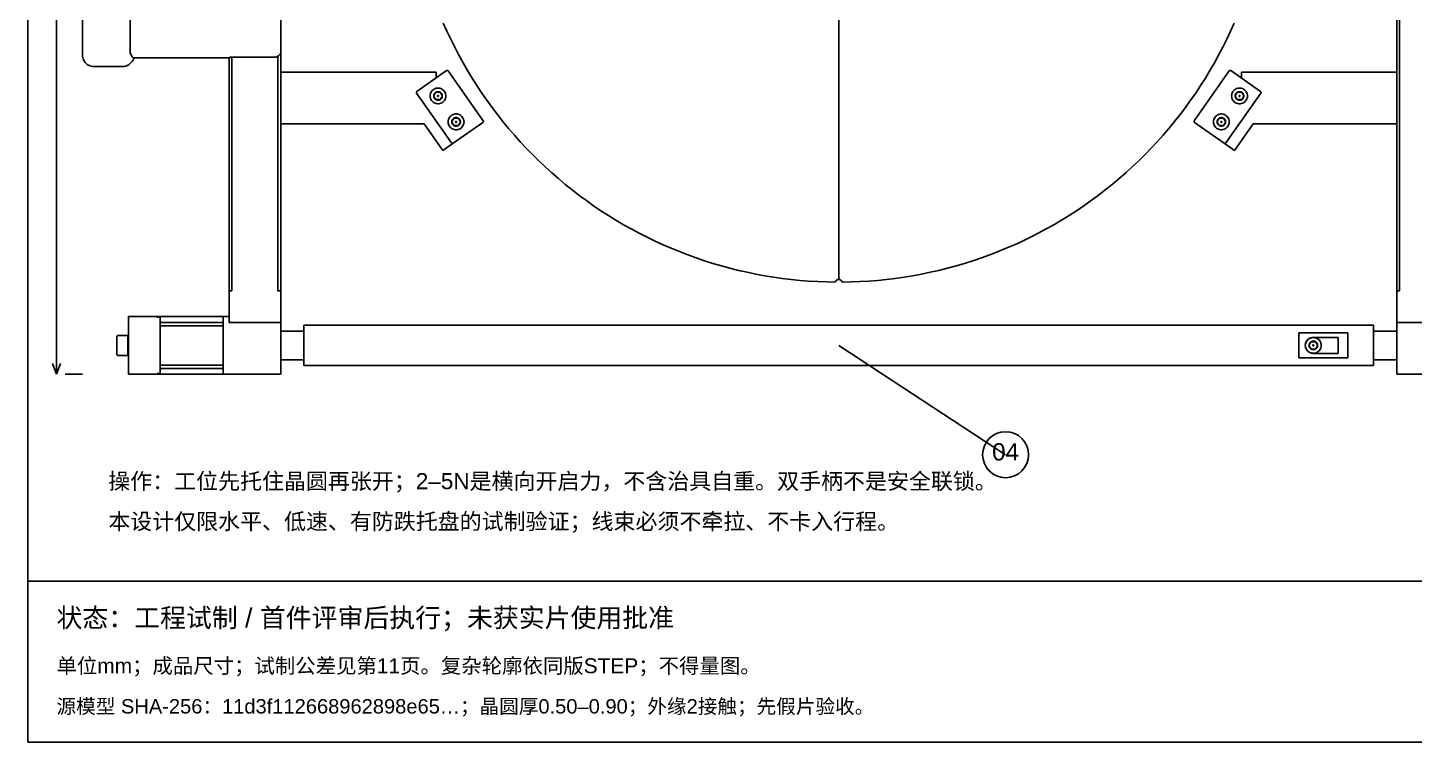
# Model space of a CAD drawing. Header units: millimetres. Extents: x 10 to 410, y 10 to 287.
# Drawn here: x 10 to 251.1, y 10 to 134.2 of the extents above; entities that cross this region are included whole.
import ezdxf
from ezdxf.enums import TextEntityAlignment as Align

# ---------------------------------------------------------------- set-up
doc = ezdxf.new("R2010")
doc.units = ezdxf.units.MM
for name, color, linetype in [('DIM', 7, 'Continuous'), ('HOLD', 1, 'Continuous'), ('OUTLINE', 7, 'Continuous'), ('TEXT', 7, 'Continuous')]:
    doc.layers.add(name, color=color, linetype=linetype)
doc.styles.add('CJK', font='Arial Unicode.ttf')

msp = doc.modelspace()

# ---------------------------------------------------------------- linework, layer by layer
at = {"layer": 'DIM'}
for p, q in [((15, 74), (15, 256)), ((15, 74), (14.31, 75.88)), ((15, 74), (15.69, 75.88)), ((19.5, 74), (16.5, 74))]:
    msp.add_line(p, q, dxfattribs=at)
at = {"layer": 'OUTLINE'}
for p, q in [((151, 79), (180, 60)), ((10, 38), (410, 38))]:
    msp.add_line(p, q, dxfattribs=at)
for points in [[(10, 10), (410, 10), (410, 287), (10, 287), (10, 10)], [(248, 88.5), (248, 241.5)], [(248.5, 88.5), (248.5, 241.5)], [(19.5, 129.5), (19.5, 200.5)], [(151, 165), (151, 90.47)], [(27.82, 130), (27.82, 137)], [(54, 130), (54, 137)], [(82.25, 135.02), (82.88, 133.61), (83.54, 132.22), (84.23, 130.84), (84.95, 129.47), (85.69, 128.12), (86.47, 126.79), (87.26, 125.47), (88.09, 124.17), (88.94, 122.88), (89.82, 121.61), (90.73, 120.37), (91.66, 119.14), (92.61, 117.93), (93.59, 116.73), (94.6, 115.56), (95.63, 114.42), (96.68, 113.29), (97.75, 112.18), (98.85, 111.1), (99.97, 110.04), (101.11, 109), (102.27, 107.99), (103.45, 107), (104.66, 106.03), (105.88, 105.09), (107.12, 104.18), (108.38, 103.29), (109.66, 102.42), (110.95, 101.59), (112.27, 100.78), (113.6, 99.99), (114.94, 99.24), (116.3, 98.51), (117.67, 97.81), (119.06, 97.14), (120.46, 96.5), (121.88, 95.88), (123.31, 95.3), (124.75, 94.75), (126.2, 94.22), (127.66, 93.73), (129.13, 93.26), (130.61, 92.83), (132.09, 92.42), (133.59, 92.05), (135.09, 91.71), (136.6, 91.39), (138.12, 91.11), (139.64, 90.86), (141.17, 90.65), (142.7, 90.46), (144.23, 90.31), (145.77, 90.18), (147.31, 90.09), (148.85, 90.03), (150.39, 90)], [(151.61, 90), (153.15, 90.03), (154.69, 90.09), (156.23, 90.18), (157.77, 90.31), (159.3, 90.46), (160.83, 90.65), (162.36, 90.86), (163.88, 91.11), (165.4, 91.39), (166.91, 91.71), (168.41, 92.05), (169.91, 92.42), (171.39, 92.83), (172.87, 93.26), (174.34, 93.73), (175.8, 94.22), (177.25, 94.75), (178.69, 95.3), (180.12, 95.88), (181.54, 96.5), (182.94, 97.14), (184.33, 97.81), (185.7, 98.51), (187.06, 99.24), (188.4, 99.99), (189.73, 100.78), (191.05, 101.59), (192.34, 102.42), (193.62, 103.29), (194.88, 104.18), (196.12, 105.09), (197.34, 106.03), (198.55, 107), (199.73, 107.99), (200.89, 109), (202.03, 110.04), (203.15, 111.1), (204.25, 112.18), (205.32, 113.29), (206.37, 114.42), (207.4, 115.56), (208.41, 116.73), (209.39, 117.93), (210.34, 119.14), (211.27, 120.37), (212.18, 121.61), (213.06, 122.88), (213.91, 124.17), (214.74, 125.47), (215.53, 126.79), (216.31, 128.12), (217.05, 129.47), (217.77, 130.84), (218.46, 132.22), (219.12, 133.61), (219.75, 135.02)], [(19.5, 129.5), (19.51, 129.26), (19.56, 129.02), (19.63, 128.79), (19.73, 128.57), (19.85, 128.36), (20, 128.17), (20.17, 128), (20.36, 127.85), (20.57, 127.73), (20.79, 127.63), (21.02, 127.56), (21.26, 127.51), (21.5, 127.5)], [(28.44, 129), (28.36, 128.77), (28.26, 128.55), (28.14, 128.35), (27.99, 128.16), (27.82, 128), (27.63, 127.85), (27.42, 127.73), (27.2, 127.63), (26.97, 127.56), (26.74, 127.51), (26.5, 127.5)], [(27.96, 129.5), (27.88, 129.68), (27.83, 129.86), (27.83, 129.93), (27.82, 130)], [(27.96, 129.5), (27.88, 129.68), (27.83, 129.86), (27.83, 129.93), (27.82, 130)], [(28.37, 129), (28.32, 129.01), (28.25, 129.07), (28.16, 129.18), (27.96, 129.5)], [(28.37, 129), (45, 129)], [(28.44, 129), (28.44, 129), (28.44, 129), (28.43, 129), (28.43, 129), (28.43, 129), (28.42, 129), (28.42, 129), (28.41, 129), (28.41, 129), (28.4, 129), (28.4, 129), (28.39, 129), (28.38, 129), (28.37, 129)], [(28.44, 129), (45, 129)], [(45, 129), (45.05, 129.03), (45.1, 129.04), (45.13, 129.06), (45.23, 129.09), (45.4, 129.13), (45.5, 129.13)], [(45, 88.5), (45, 129)], [(45.5, 129.13), (53, 129.13)], [(45.5, 88.5), (45.5, 129.13)], [(53.5, 129.29), (53.39, 129.22), (53.26, 129.17), (53.13, 129.14), (53, 129.13)], [(54, 130), (53.99, 129.88), (53.94, 129.76), (53.86, 129.63), (53.75, 129.5), (53.6, 129.36), (53.5, 129.29)], [(53.5, 88.5), (53.5, 129.29)], [(54, 88.5), (54, 130)], [(21.5, 127.5), (26.5, 127.5)], [(54, 126.5), (81, 126.5)], [(82.82, 126.77), (77.66, 123.16)], [(81, 125.5), (81, 126.5)], [(81.18, 125.63), (81, 125.5)], [(82.82, 126.77), (82.33, 126.43)], [(83.1, 126.72), (83.04, 126.78), (82.97, 126.81), (82.89, 126.81), (82.82, 126.77)], [(83.1, 126.72), (89.18, 118.04)], [(212.82, 118.04), (218.9, 126.72)], [(219.18, 126.77), (219.11, 126.81), (219.03, 126.81), (218.96, 126.78), (218.9, 126.72)], [(219.18, 126.77), (219.67, 126.43)], [(219.18, 126.77), (224.34, 123.16)], [(220.82, 125.63), (221, 125.5)], [(221, 126.5), (248, 126.5)], [(221, 125.5), (221, 126.5)], [(77.61, 122.88), (77.58, 122.95), (77.58, 123.03), (77.6, 123.1), (77.66, 123.16)], [(82.7, 122.37), (82.68, 122.58), (82.64, 122.78), (82.56, 122.97), (82.46, 123.14), (82.33, 123.31), (82.18, 123.45), (82.01, 123.56), (81.83, 123.65), (81.63, 123.71), (81.43, 123.74), (81.22, 123.74), (81.02, 123.71), (80.82, 123.65), (80.64, 123.56), (80.47, 123.45), (80.32, 123.31), (80.19, 123.14), (80.09, 122.97), (80.01, 122.78), (79.96, 122.58), (79.95, 122.37), (79.96, 122.17), (80.01, 121.97), (80.09, 121.77), (80.19, 121.6), (80.32, 121.44), (80.47, 121.3), (80.64, 121.18), (80.82, 121.09), (81.02, 121.03), (81.22, 121), (81.43, 121), (81.63, 121.03), (81.83, 121.09), (82.01, 121.18), (82.18, 121.3), (82.33, 121.44), (82.46, 121.6), (82.56, 121.77), (82.64, 121.97), (82.68, 122.17), (82.7, 122.37)], [(80.58, 122.37), (80.6, 122.52), (80.64, 122.66), (80.71, 122.79), (80.81, 122.91), (80.93, 123), (81.07, 123.07), (81.21, 123.1), (81.36, 123.11), (81.51, 123.09), (81.65, 123.04), (81.78, 122.96), (81.89, 122.85), (81.97, 122.73), (82.03, 122.59), (82.06, 122.45), (82.06, 122.3), (82.03, 122.15), (81.97, 122.01), (81.89, 121.89), (81.78, 121.78), (81.65, 121.7), (81.51, 121.65), (81.36, 121.63), (81.21, 121.64), (81.07, 121.67), (80.93, 121.74), (80.81, 121.83), (80.71, 121.95), (80.64, 122.08), (80.6, 122.22), (80.58, 122.37)], [(80.95, 123.01), (80.93, 122.96), (80.9, 122.91), (80.87, 122.87), (80.85, 122.82), (80.82, 122.78), (80.79, 122.73), (80.77, 122.69), (80.74, 122.65), (80.72, 122.6), (80.69, 122.56), (80.67, 122.51), (80.64, 122.47), (80.61, 122.42), (80.59, 122.37)], [(81.69, 123.01), (81.64, 123.01), (81.58, 123.01), (81.53, 123.01), (81.48, 123.01), (81.42, 123.01), (81.37, 123.01), (81.32, 123.01), (81.27, 123.01), (81.22, 123.01), (81.17, 123.01), (81.12, 123.01), (81.07, 123.01), (81.01, 123.01), (80.95, 123.01)], [(81.69, 123.01), (81.64, 123.01), (81.58, 123.01), (81.53, 123.01), (81.48, 123.01), (81.42, 123.01), (81.37, 123.01), (81.32, 123.01), (81.27, 123.01), (81.22, 123.01), (81.17, 123.01), (81.12, 123.01), (81.07, 123.01), (81.01, 123.01), (80.95, 123.01)], [(82.06, 122.37), (82.03, 122.42), (82.01, 122.47), (81.98, 122.51), (81.95, 122.56), (81.93, 122.6), (81.9, 122.65), (81.88, 122.69), (81.85, 122.73), (81.83, 122.78), (81.8, 122.82), (81.78, 122.87), (81.75, 122.91), (81.72, 122.96), (81.69, 123.01)], [(82.06, 122.37), (82.03, 122.42), (82.01, 122.47), (81.98, 122.51), (81.95, 122.56), (81.93, 122.6), (81.9, 122.65), (81.88, 122.69), (81.85, 122.73), (81.83, 122.78), (81.8, 122.82), (81.78, 122.87), (81.75, 122.91), (81.72, 122.96), (81.69, 123.01)], [(222.05, 122.37), (222.04, 122.58), (221.99, 122.78), (221.91, 122.97), (221.81, 123.14), (221.68, 123.31), (221.53, 123.45), (221.36, 123.56), (221.18, 123.65), (220.98, 123.71), (220.78, 123.74), (220.57, 123.74), (220.37, 123.71), (220.17, 123.65), (219.99, 123.56), (219.82, 123.45), (219.67, 123.31), (219.54, 123.14), (219.44, 122.97), (219.36, 122.78), (219.32, 122.58), (219.3, 122.37), (219.32, 122.17), (219.36, 121.97), (219.44, 121.77), (219.54, 121.6), (219.67, 121.44), (219.82, 121.3), (219.99, 121.18), (220.17, 121.09), (220.37, 121.03), (220.57, 121), (220.78, 121), (220.98, 121.03), (221.18, 121.09), (221.36, 121.18), (221.53, 121.3), (221.68, 121.44), (221.81, 121.6), (221.91, 121.77), (221.99, 121.97), (222.04, 122.17), (222.05, 122.37)], [(219.93, 122.37), (219.95, 122.52), (219.99, 122.66), (220.07, 122.79), (220.16, 122.91), (220.28, 123), (220.42, 123.07), (220.56, 123.1), (220.71, 123.11), (220.86, 123.09), (221, 123.04), (221.13, 122.96), (221.24, 122.85), (221.33, 122.73), (221.38, 122.59), (221.41, 122.45), (221.41, 122.3), (221.38, 122.15), (221.33, 122.01), (221.24, 121.89), (221.13, 121.78), (221, 121.7), (220.86, 121.65), (220.71, 121.63), (220.56, 121.64), (220.42, 121.67), (220.28, 121.74), (220.16, 121.83), (220.07, 121.95), (219.99, 122.08), (219.95, 122.22), (219.93, 122.37)], [(220.31, 123.01), (220.28, 122.96), (220.25, 122.91), (220.22, 122.87), (220.2, 122.82), (220.17, 122.78), (220.15, 122.73), (220.12, 122.69), (220.1, 122.65), (220.07, 122.6), (220.05, 122.56), (220.02, 122.51), (219.99, 122.47), (219.97, 122.42), (219.94, 122.37)], [(221.05, 123.01), (220.99, 123.01), (220.93, 123.01), (220.88, 123.01), (220.83, 123.01), (220.78, 123.01), (220.73, 123.01), (220.68, 123.01), (220.63, 123.01), (220.58, 123.01), (220.52, 123.01), (220.47, 123.01), (220.42, 123.01), (220.36, 123.01), (220.31, 123.01)], [(221.05, 123.01), (220.99, 123.01), (220.93, 123.01), (220.88, 123.01), (220.83, 123.01), (220.78, 123.01), (220.73, 123.01), (220.68, 123.01), (220.63, 123.01), (220.58, 123.01), (220.52, 123.01), (220.47, 123.01), (220.42, 123.01), (220.36, 123.01), (220.31, 123.01)], [(221.41, 122.37), (221.39, 122.42), (221.36, 122.47), (221.33, 122.51), (221.31, 122.56), (221.28, 122.6), (221.26, 122.65), (221.23, 122.69), (221.21, 122.73), (221.18, 122.78), (221.15, 122.82), (221.13, 122.87), (221.1, 122.91), (221.07, 122.96), (221.05, 123.01)], [(221.41, 122.37), (221.39, 122.42), (221.36, 122.47), (221.33, 122.51), (221.31, 122.56), (221.28, 122.6), (221.26, 122.65), (221.23, 122.69), (221.21, 122.73), (221.18, 122.78), (221.15, 122.82), (221.13, 122.87), (221.1, 122.91), (221.07, 122.96), (221.05, 123.01)], [(224.34, 123.16), (224.4, 123.1), (224.42, 123.03), (224.42, 122.95), (224.39, 122.88)], [(77.61, 122.88), (83.69, 114.2)], [(80.59, 122.37), (80.61, 122.32), (80.64, 122.27), (80.67, 122.23), (80.69, 122.18), (80.72, 122.14), (80.74, 122.09), (80.77, 122.05), (80.79, 122.01), (80.82, 121.96), (80.85, 121.92), (80.87, 121.87), (80.9, 121.83), (80.93, 121.78), (80.95, 121.73)], [(80.59, 122.37), (80.61, 122.32), (80.64, 122.27), (80.67, 122.23), (80.69, 122.18), (80.72, 122.14), (80.74, 122.09), (80.77, 122.05), (80.79, 122.01), (80.82, 121.96), (80.85, 121.92), (80.87, 121.87), (80.9, 121.83), (80.93, 121.78), (80.95, 121.73)], [(80.95, 121.73), (81.01, 121.73), (81.07, 121.73), (81.12, 121.73), (81.17, 121.73), (81.22, 121.73), (81.27, 121.73), (81.32, 121.73), (81.37, 121.73), (81.42, 121.73), (81.48, 121.73), (81.53, 121.73), (81.58, 121.73), (81.64, 121.73), (81.69, 121.73)], [(80.95, 121.73), (81.01, 121.73), (81.07, 121.73), (81.12, 121.73), (81.17, 121.73), (81.22, 121.73), (81.27, 121.73), (81.32, 121.73), (81.37, 121.73), (81.42, 121.73), (81.48, 121.73), (81.53, 121.73), (81.58, 121.73), (81.64, 121.73), (81.69, 121.73)], [(81.22, 122.37), (81.24, 122.42), (81.27, 122.46), (81.32, 122.47), (81.38, 122.46), (81.41, 122.42), (81.43, 122.37), (81.41, 122.32), (81.38, 122.28), (81.32, 122.27), (81.27, 122.28), (81.24, 122.32), (81.22, 122.37)], [(81.69, 121.73), (81.72, 121.78), (81.75, 121.83), (81.78, 121.87), (81.8, 121.92), (81.83, 121.96), (81.85, 122.01), (81.88, 122.05), (81.9, 122.09), (81.93, 122.14), (81.95, 122.18), (81.98, 122.23), (82.01, 122.27), (82.03, 122.32), (82.06, 122.37)], [(81.69, 121.73), (81.72, 121.78), (81.75, 121.83), (81.78, 121.87), (81.8, 121.92), (81.83, 121.96), (81.85, 122.01), (81.88, 122.05), (81.9, 122.09), (81.93, 122.14), (81.95, 122.18), (81.98, 122.23), (82.01, 122.27), (82.03, 122.32), (82.06, 122.37)], [(218.31, 114.2), (224.39, 122.88)], [(218.31, 114.2), (224.39, 122.88)], [(219.94, 122.37), (219.97, 122.32), (219.99, 122.27), (220.02, 122.23), (220.05, 122.18), (220.07, 122.14), (220.1, 122.09), (220.12, 122.05), (220.15, 122.01), (220.17, 121.96), (220.2, 121.92), (220.22, 121.87), (220.25, 121.83), (220.28, 121.78), (220.31, 121.73)], [(219.94, 122.37), (219.97, 122.32), (219.99, 122.27), (220.02, 122.23), (220.05, 122.18), (220.07, 122.14), (220.1, 122.09), (220.12, 122.05), (220.15, 122.01), (220.17, 121.96), (220.2, 121.92), (220.22, 121.87), (220.25, 121.83), (220.28, 121.78), (220.31, 121.73)], [(220.31, 121.73), (220.36, 121.73), (220.42, 121.73), (220.47, 121.73), (220.52, 121.73), (220.58, 121.73), (220.63, 121.73), (220.68, 121.73), (220.73, 121.73), (220.78, 121.73), (220.83, 121.73), (220.88, 121.73), (220.93, 121.73), (220.99, 121.73), (221.05, 121.73)], [(220.31, 121.73), (220.36, 121.73), (220.42, 121.73), (220.47, 121.73), (220.52, 121.73), (220.58, 121.73), (220.63, 121.73), (220.68, 121.73), (220.73, 121.73), (220.78, 121.73), (220.83, 121.73), (220.88, 121.73), (220.93, 121.73), (220.99, 121.73), (221.05, 121.73)], [(220.57, 122.37), (220.59, 122.42), (220.62, 122.46), (220.68, 122.47), (220.73, 122.46), (220.76, 122.42), (220.78, 122.37), (220.76, 122.32), (220.73, 122.28), (220.68, 122.27), (220.62, 122.28), (220.59, 122.32), (220.57, 122.37)], [(221.05, 121.73), (221.07, 121.78), (221.1, 121.83), (221.13, 121.87), (221.15, 121.92), (221.18, 121.96), (221.21, 122.01), (221.23, 122.05), (221.26, 122.09), (221.28, 122.14), (221.31, 122.18), (221.33, 122.23), (221.36, 122.27), (221.39, 122.32), (221.41, 122.37)], [(221.05, 121.73), (221.07, 121.78), (221.1, 121.83), (221.13, 121.87), (221.15, 121.92), (221.18, 121.96), (221.21, 122.01), (221.23, 122.05), (221.26, 122.09), (221.28, 122.14), (221.31, 122.18), (221.33, 122.23), (221.36, 122.27), (221.39, 122.32), (221.41, 122.37)], [(85.85, 117.86), (85.84, 118.07), (85.79, 118.27), (85.72, 118.46), (85.61, 118.64), (85.49, 118.8), (85.34, 118.94), (85.17, 119.06), (84.98, 119.14), (84.78, 119.21), (84.58, 119.24), (84.38, 119.24), (84.17, 119.21), (83.98, 119.14), (83.79, 119.06), (83.62, 118.94), (83.47, 118.8), (83.34, 118.64), (83.24, 118.46), (83.16, 118.27), (83.12, 118.07), (83.1, 117.86), (83.12, 117.66), (83.16, 117.46), (83.24, 117.27), (83.34, 117.09), (83.47, 116.93), (83.62, 116.79), (83.79, 116.67), (83.98, 116.59), (84.17, 116.52), (84.38, 116.49), (84.58, 116.49), (84.78, 116.52), (84.98, 116.59), (85.17, 116.67), (85.34, 116.79), (85.49, 116.93), (85.61, 117.09), (85.72, 117.27), (85.79, 117.46), (85.84, 117.66), (85.85, 117.86)], [(83.74, 117.86), (83.75, 118.01), (83.8, 118.16), (83.87, 118.29), (83.97, 118.4), (84.09, 118.5), (84.22, 118.56), (84.37, 118.6), (84.52, 118.61), (84.66, 118.58), (84.81, 118.53), (84.93, 118.45), (85.04, 118.35), (85.13, 118.23), (85.19, 118.09), (85.22, 117.94), (85.22, 117.79), (85.19, 117.64), (85.13, 117.5), (85.04, 117.38), (84.93, 117.28), (84.81, 117.2), (84.66, 117.15), (84.52, 117.12), (84.37, 117.13), (84.22, 117.17), (84.09, 117.23), (83.97, 117.33), (83.87, 117.44), (83.8, 117.57), (83.75, 117.72), (83.74, 117.86)], [(84.11, 118.5), (84.08, 118.46), (84.05, 118.41), (84.03, 118.36), (84, 118.32), (83.97, 118.27), (83.95, 118.23), (83.92, 118.18), (83.9, 118.14), (83.87, 118.1), (83.85, 118.05), (83.82, 118.01), (83.8, 117.96), (83.77, 117.91), (83.74, 117.86)], [(84.85, 118.5), (84.79, 118.5), (84.74, 118.5), (84.68, 118.5), (84.63, 118.5), (84.58, 118.5), (84.53, 118.5), (84.48, 118.5), (84.43, 118.5), (84.38, 118.5), (84.33, 118.5), (84.27, 118.5), (84.22, 118.5), (84.17, 118.5), (84.11, 118.5)], [(84.85, 118.5), (84.79, 118.5), (84.74, 118.5), (84.68, 118.5), (84.63, 118.5), (84.58, 118.5), (84.53, 118.5), (84.48, 118.5), (84.43, 118.5), (84.38, 118.5), (84.33, 118.5), (84.27, 118.5), (84.22, 118.5), (84.17, 118.5), (84.11, 118.5)], [(85.22, 117.86), (85.19, 117.91), (85.16, 117.96), (85.14, 118.01), (85.11, 118.05), (85.08, 118.1), (85.06, 118.14), (85.03, 118.18), (85.01, 118.23), (84.98, 118.27), (84.96, 118.32), (84.93, 118.36), (84.9, 118.41), (84.88, 118.46), (84.85, 118.5)], [(85.22, 117.86), (85.19, 117.91), (85.16, 117.96), (85.14, 118.01), (85.11, 118.05), (85.08, 118.1), (85.06, 118.14), (85.03, 118.18), (85.01, 118.23), (84.98, 118.27), (84.96, 118.32), (84.93, 118.36), (84.9, 118.41), (84.88, 118.46), (84.85, 118.5)], [(218.9, 117.86), (218.88, 118.07), (218.84, 118.27), (218.76, 118.46), (218.66, 118.64), (218.53, 118.8), (218.38, 118.94), (218.21, 119.06), (218.02, 119.14), (217.83, 119.21), (217.62, 119.24), (217.42, 119.24), (217.22, 119.21), (217.02, 119.14), (216.83, 119.06), (216.66, 118.94), (216.51, 118.8), (216.39, 118.64), (216.28, 118.46), (216.21, 118.27), (216.16, 118.07), (216.15, 117.86), (216.16, 117.66), (216.21, 117.46), (216.28, 117.27), (216.39, 117.09), (216.51, 116.93), (216.66, 116.79), (216.83, 116.67), (217.02, 116.59), (217.22, 116.52), (217.42, 116.49), (217.62, 116.49), (217.83, 116.52), (218.02, 116.59), (218.21, 116.67), (218.38, 116.79), (218.53, 116.93), (218.66, 117.09), (218.76, 117.27), (218.84, 117.46), (218.88, 117.66), (218.9, 117.86)], [(216.78, 117.86), (216.79, 118.01), (216.84, 118.16), (216.91, 118.29), (217.01, 118.4), (217.13, 118.5), (217.26, 118.56), (217.41, 118.6), (217.56, 118.61), (217.71, 118.58), (217.85, 118.53), (217.98, 118.45), (218.08, 118.35), (218.17, 118.23), (218.23, 118.09), (218.26, 117.94), (218.26, 117.79), (218.23, 117.64), (218.17, 117.5), (218.08, 117.38), (217.98, 117.28), (217.85, 117.2), (217.71, 117.15), (217.56, 117.12), (217.41, 117.13), (217.26, 117.17), (217.13, 117.23), (217.01, 117.33), (216.91, 117.44), (216.84, 117.57), (216.79, 117.72), (216.78, 117.86)], [(217.15, 118.5), (217.12, 118.46), (217.1, 118.41), (217.07, 118.36), (217.04, 118.32), (217.02, 118.27), (216.99, 118.23), (216.97, 118.18), (216.94, 118.14), (216.92, 118.1), (216.89, 118.05), (216.86, 118.01), (216.84, 117.96), (216.81, 117.91), (216.78, 117.86)], [(217.89, 118.5), (217.83, 118.5), (217.78, 118.5), (217.73, 118.5), (217.67, 118.5), (217.62, 118.5), (217.57, 118.5), (217.52, 118.5), (217.47, 118.5), (217.42, 118.5), (217.37, 118.5), (217.32, 118.5), (217.26, 118.5), (217.21, 118.5), (217.15, 118.5)], [(217.89, 118.5), (217.83, 118.5), (217.78, 118.5), (217.73, 118.5), (217.67, 118.5), (217.62, 118.5), (217.57, 118.5), (217.52, 118.5), (217.47, 118.5), (217.42, 118.5), (217.37, 118.5), (217.32, 118.5), (217.26, 118.5), (217.21, 118.5), (217.15, 118.5)], [(218.26, 117.86), (218.23, 117.91), (218.2, 117.96), (218.18, 118.01), (218.15, 118.05), (218.13, 118.1), (218.1, 118.14), (218.08, 118.18), (218.05, 118.23), (218.03, 118.27), (218, 118.32), (217.97, 118.36), (217.95, 118.41), (217.92, 118.46), (217.89, 118.5)], [(218.26, 117.86), (218.23, 117.91), (218.2, 117.96), (218.18, 118.01), (218.15, 118.05), (218.13, 118.1), (218.1, 118.14), (218.08, 118.18), (218.05, 118.23), (218.03, 118.27), (218, 118.32), (217.97, 118.36), (217.95, 118.41), (217.92, 118.46), (217.89, 118.5)], [(54, 117.5), (78.94, 117.5)], [(78.94, 117.5), (82.17, 112.89)], [(83.74, 117.86), (83.77, 117.82), (83.8, 117.77), (83.82, 117.72), (83.85, 117.68), (83.87, 117.63), (83.9, 117.59), (83.92, 117.54), (83.95, 117.5), (83.97, 117.46), (84, 117.41), (84.03, 117.37), (84.05, 117.32), (84.08, 117.27), (84.11, 117.22)], [(83.74, 117.86), (83.77, 117.82), (83.8, 117.77), (83.82, 117.72), (83.85, 117.68), (83.87, 117.63), (83.9, 117.59), (83.92, 117.54), (83.95, 117.5), (83.97, 117.46), (84, 117.41), (84.03, 117.37), (84.05, 117.32), (84.08, 117.27), (84.11, 117.22)], [(89.13, 117.76), (83.97, 114.15)], [(84.11, 117.22), (84.17, 117.22), (84.22, 117.22), (84.27, 117.22), (84.33, 117.22), (84.38, 117.22), (84.43, 117.22), (84.48, 117.22), (84.53, 117.22), (84.58, 117.22), (84.63, 117.22), (84.68, 117.22), (84.74, 117.22), (84.79, 117.22), (84.85, 117.22)], [(84.11, 117.22), (84.17, 117.22), (84.22, 117.22), (84.27, 117.22), (84.33, 117.22), (84.38, 117.22), (84.43, 117.22), (84.48, 117.22), (84.53, 117.22), (84.58, 117.22), (84.63, 117.22), (84.68, 117.22), (84.74, 117.22), (84.79, 117.22), (84.85, 117.22)], [(84.38, 117.86), (84.39, 117.92), (84.43, 117.95), (84.48, 117.97), (84.53, 117.95), (84.57, 117.92), (84.58, 117.86), (84.57, 117.81), (84.53, 117.78), (84.48, 117.76), (84.43, 117.78), (84.39, 117.81), (84.38, 117.86)], [(84.85, 117.22), (84.88, 117.27), (84.9, 117.32), (84.93, 117.37), (84.96, 117.41), (84.98, 117.46), (85.01, 117.5), (85.03, 117.54), (85.06, 117.59), (85.08, 117.63), (85.11, 117.68), (85.14, 117.72), (85.16, 117.77), (85.19, 117.82), (85.22, 117.86)], [(84.85, 117.22), (84.88, 117.27), (84.9, 117.32), (84.93, 117.37), (84.96, 117.41), (84.98, 117.46), (85.01, 117.5), (85.03, 117.54), (85.06, 117.59), (85.08, 117.63), (85.11, 117.68), (85.14, 117.72), (85.16, 117.77), (85.19, 117.82), (85.22, 117.86)], [(89.13, 117.76), (88.64, 117.42)], [(89.13, 117.76), (89.18, 117.82), (89.21, 117.89), (89.21, 117.97), (89.18, 118.04)], [(212.82, 118.04), (212.79, 117.97), (212.79, 117.89), (212.82, 117.82), (212.87, 117.76)], [(212.87, 117.76), (213.36, 117.42)], [(212.87, 117.76), (218.03, 114.15)], [(216.78, 117.86), (216.81, 117.82), (216.84, 117.77), (216.86, 117.72), (216.89, 117.68), (216.92, 117.63), (216.94, 117.59), (216.97, 117.54), (216.99, 117.5), (217.02, 117.46), (217.04, 117.41), (217.07, 117.37), (217.1, 117.32), (217.12, 117.27), (217.15, 117.22)], [(216.78, 117.86), (216.81, 117.82), (216.84, 117.77), (216.86, 117.72), (216.89, 117.68), (216.92, 117.63), (216.94, 117.59), (216.97, 117.54), (216.99, 117.5), (217.02, 117.46), (217.04, 117.41), (217.07, 117.37), (217.1, 117.32), (217.12, 117.27), (217.15, 117.22)], [(217.15, 117.22), (217.21, 117.22), (217.26, 117.22), (217.32, 117.22), (217.37, 117.22), (217.42, 117.22), (217.47, 117.22), (217.52, 117.22), (217.57, 117.22), (217.62, 117.22), (217.67, 117.22), (217.73, 117.22), (217.78, 117.22), (217.83, 117.22), (217.89, 117.22)], [(217.15, 117.22), (217.21, 117.22), (217.26, 117.22), (217.32, 117.22), (217.37, 117.22), (217.42, 117.22), (217.47, 117.22), (217.52, 117.22), (217.57, 117.22), (217.62, 117.22), (217.67, 117.22), (217.73, 117.22), (217.78, 117.22), (217.83, 117.22), (217.89, 117.22)], [(217.42, 117.86), (217.43, 117.92), (217.47, 117.95), (217.52, 117.97), (217.57, 117.95), (217.61, 117.92), (217.62, 117.86), (217.61, 117.81), (217.57, 117.78), (217.52, 117.76), (217.47, 117.78), (217.43, 117.81), (217.42, 117.86)], [(217.89, 117.22), (217.92, 117.27), (217.95, 117.32), (217.97, 117.37), (218, 117.41), (218.03, 117.46), (218.05, 117.5), (218.08, 117.54), (218.1, 117.59), (218.13, 117.63), (218.15, 117.68), (218.18, 117.72), (218.2, 117.77), (218.23, 117.82), (218.26, 117.86)], [(217.89, 117.22), (217.92, 117.27), (217.95, 117.32), (217.97, 117.37), (218, 117.41), (218.03, 117.46), (218.05, 117.5), (218.08, 117.54), (218.1, 117.59), (218.13, 117.63), (218.15, 117.68), (218.18, 117.72), (218.2, 117.77), (218.23, 117.82), (218.26, 117.86)], [(219.83, 112.89), (223.06, 117.5)], [(223.06, 117.5), (248, 117.5)], [(83.97, 114.15), (82.17, 112.89)], [(83.69, 114.2), (83.75, 114.14), (83.82, 114.12), (83.9, 114.12), (83.97, 114.15)], [(83.97, 114.15), (83.9, 114.12), (83.82, 114.12), (83.75, 114.14), (83.69, 114.2)], [(218.31, 114.2), (218.25, 114.14), (218.18, 114.12), (218.1, 114.12), (218.03, 114.15)], [(218.31, 114.2), (218.25, 114.14), (218.18, 114.12), (218.1, 114.12), (218.03, 114.15)], [(218.03, 114.15), (219.83, 112.89)], [(151, 90.47), (150.86, 90.46), (150.73, 90.42), (150.62, 90.34), (150.52, 90.25), (150.44, 90.13), (150.39, 90)], [(151.61, 90), (151.56, 90.13), (151.48, 90.25), (151.38, 90.34), (151.27, 90.42), (151.14, 90.46), (151, 90.47)], [(45, 88.5), (45.5, 88.5)], [(45, 83), (45, 88.5)], [(53.5, 88.5), (54, 88.5)], [(54, 83), (54, 88.5)], [(248, 88.5), (248.5, 88.5)], [(248, 83), (248, 88.5)], [(27.5, 84), (27.5, 83.97), (27.5, 83.87), (27.5, 83.72), (27.5, 83.5), (27.5, 83.23), (27.5, 82.91), (27.5, 82.54), (27.5, 82.12), (27.5, 81.66), (27.5, 81.17), (27.5, 80.65), (27.5, 80.11), (27.5, 79.56), (27.5, 79)], [(27.5, 84), (32.5, 84)], [(32.5, 83.9), (32.5, 84)], [(32.5, 84), (44, 84)], [(32.5, 83.9), (33, 83.9)], [(33, 83.9), (33, 83.78), (33, 83.61), (33, 83.4), (33, 83.15), (33, 82.85), (33, 82.53), (33, 82.16), (33, 81.77), (33, 81.35), (33, 80.91), (33, 80.45), (33, 79.97), (33, 79.49), (33, 79)], [(33, 83), (44, 83)], [(33, 82.43), (44, 82.43)], [(44, 84), (44, 83.97), (44, 83.87), (44, 83.72), (44, 83.5), (44, 83.23), (44, 82.91), (44, 82.54), (44, 82.12), (44, 81.66), (44, 81.17), (44, 80.65), (44, 80.11), (44, 79.56), (44, 79)], [(44, 84), (45, 84)], [(45, 83), (54, 83)], [(54, 83), (54, 82.79), (54, 82.57), (54, 82.33), (54, 82.07), (54, 81.81), (54, 81.53), (54, 81.24), (54, 80.94), (54, 80.63), (54, 80.31), (54, 79.99), (54, 79.66), (54, 79.33), (54, 79)], [(58, 82.5), (58, 82.48), (58, 82.41), (58, 82.3), (58, 82.15), (58, 81.96), (58, 81.74), (58, 81.47), (58, 81.18), (58, 80.86), (58, 80.52), (58, 80.16), (58, 79.78), (58, 79.39), (58, 79)], [(58, 82.5), (244, 82.5)], [(244, 82.5), (244, 82.48), (244, 82.41), (244, 82.3), (244, 82.15), (244, 81.96), (244, 81.74), (244, 81.47), (244, 81.18), (244, 80.86), (244, 80.52), (244, 80.16), (244, 79.78), (244, 79.39), (244, 79)], [(248, 83), (257, 83)], [(248, 83), (248, 82.79), (248, 82.57), (248, 82.33), (248, 82.07), (248, 81.81), (248, 81.53), (248, 81.24), (248, 80.94), (248, 80.63), (248, 80.31), (248, 79.99), (248, 79.66), (248, 79.33), (248, 79)], [(25.7, 80.75), (25.61, 80.73), (25.55, 80.68), (25.51, 80.62), (25.5, 80.55)], [(25.5, 79), (25.5, 79.17), (25.5, 79.34), (25.5, 79.51), (25.5, 79.67), (25.5, 79.82), (25.5, 79.97), (25.5, 80.1), (25.5, 80.21), (25.5, 80.31), (25.5, 80.4), (25.5, 80.46), (25.5, 80.51), (25.5, 80.54), (25.5, 80.55)], [(25.5, 80.55), (25.5, 80.55), (25.5, 80.54), (25.5, 80.52), (25.5, 80.49), (25.5, 80.46), (25.5, 80.42), (25.5, 80.37), (25.5, 80.32), (25.5, 80.26), (25.5, 80.2), (25.5, 80.13), (25.5, 80.05), (25.5, 79.97), (25.5, 79.89)], [(25.7, 80.75), (27.38, 80.75)], [(27.38, 79), (27.38, 79.2), (27.38, 79.39), (27.38, 79.58), (27.38, 79.76), (27.38, 79.93), (27.38, 80.09), (27.38, 80.24), (27.38, 80.37), (27.38, 80.48), (27.38, 80.58), (27.38, 80.65), (27.38, 80.71), (27.38, 80.74), (27.38, 80.75)], [(27.5, 80.63), (27.38, 80.75)], [(54, 81.5), (58, 81.5)], [(231, 81.17), (239.5, 81.17)], [(231, 81.17), (231, 81.03), (231, 80.89), (231, 80.75), (231, 80.61), (231, 80.46), (231, 80.3), (231, 80.15), (231, 79.99), (231, 79.83), (231, 79.66), (231, 79.5), (231, 79.33), (231, 79.17), (231, 79)], [(233.5, 80.39), (233.29, 80.37), (233.09, 80.32), (232.9, 80.25), (232.72, 80.14), (232.56, 80.02), (232.42, 79.86), (232.3, 79.69), (232.21, 79.51), (232.15, 79.31), (232.12, 79.1), (232.12, 78.9), (232.15, 78.69), (232.21, 78.49), (232.3, 78.31), (232.42, 78.14), (232.56, 77.98), (232.72, 77.86), (232.9, 77.75), (233.09, 77.68), (233.29, 77.63), (233.5, 77.61)], [(234.88, 79), (234.86, 79.2), (234.81, 79.41), (234.74, 79.6), (234.64, 79.77), (234.51, 79.94), (234.36, 80.08), (234.19, 80.19), (234, 80.28), (233.81, 80.34), (233.6, 80.37), (233.4, 80.37), (233.19, 80.34), (233, 80.28), (232.81, 80.19), (232.64, 80.08), (232.49, 79.94), (232.36, 79.77), (232.26, 79.6), (232.19, 79.41), (232.14, 79.2), (232.12, 79), (232.14, 78.8), (232.19, 78.59), (232.26, 78.4), (232.36, 78.23), (232.49, 78.06), (232.64, 77.92), (232.81, 77.81), (233, 77.72), (233.19, 77.66), (233.4, 77.63), (233.6, 77.63), (233.81, 77.66), (234, 77.72), (234.19, 77.81), (234.36, 77.92), (234.51, 78.06), (234.64, 78.23), (234.74, 78.4), (234.81, 78.59), (234.86, 78.8), (234.88, 79)], [(232.76, 79), (232.77, 79.15), (232.82, 79.29), (232.89, 79.42), (232.99, 79.54), (233.11, 79.63), (233.24, 79.7), (233.39, 79.73), (233.54, 79.74), (233.69, 79.72), (233.83, 79.67), (233.95, 79.59), (234.06, 79.48), (234.15, 79.36), (234.21, 79.22), (234.24, 79.08), (234.24, 78.92), (234.21, 78.78), (234.15, 78.64), (234.06, 78.52), (233.95, 78.41), (233.83, 78.33), (233.69, 78.28), (233.54, 78.26), (233.39, 78.27), (233.24, 78.3), (233.11, 78.37), (232.99, 78.46), (232.89, 78.58), (232.82, 78.71), (232.77, 78.85), (232.76, 79)], [(233.13, 79.64), (233.1, 79.59), (233.07, 79.54), (233.05, 79.5), (233.02, 79.45), (233, 79.41), (232.97, 79.36), (232.95, 79.32), (232.92, 79.28), (232.9, 79.23), (232.87, 79.19), (232.84, 79.14), (232.82, 79.1), (232.79, 79.05), (232.76, 79)], [(233.87, 79.64), (233.81, 79.64), (233.76, 79.64), (233.7, 79.64), (233.65, 79.64), (233.6, 79.64), (233.55, 79.64), (233.5, 79.64), (233.45, 79.64), (233.4, 79.64), (233.35, 79.64), (233.3, 79.64), (233.24, 79.64), (233.19, 79.64), (233.13, 79.64)], [(233.87, 79.64), (233.81, 79.64), (233.76, 79.64), (233.7, 79.64), (233.65, 79.64), (233.6, 79.64), (233.55, 79.64), (233.5, 79.64), (233.45, 79.64), (233.4, 79.64), (233.35, 79.64), (233.3, 79.64), (233.24, 79.64), (233.19, 79.64), (233.13, 79.64)], [(233.5, 80.39), (237.81, 80.39)], [(234.24, 79), (234.21, 79.05), (234.18, 79.1), (234.16, 79.14), (234.13, 79.19), (234.1, 79.23), (234.08, 79.28), (234.05, 79.32), (234.03, 79.36), (234, 79.41), (233.98, 79.45), (233.95, 79.5), (233.93, 79.54), (233.9, 79.59), (233.87, 79.64)], [(234.24, 79), (234.21, 79.05), (234.18, 79.1), (234.16, 79.14), (234.13, 79.19), (234.1, 79.23), (234.08, 79.28), (234.05, 79.32), (234.03, 79.36), (234, 79.41), (233.98, 79.45), (233.95, 79.5), (233.93, 79.54), (233.9, 79.59), (233.87, 79.64)], [(237.81, 77.61), (237.81, 80.39)], [(239.5, 81.17), (239.5, 81.03), (239.5, 80.89), (239.5, 80.75), (239.5, 80.61), (239.5, 80.46), (239.5, 80.3), (239.5, 80.15), (239.5, 79.99), (239.5, 79.83), (239.5, 79.66), (239.5, 79.5), (239.5, 79.33), (239.5, 79.17), (239.5, 79)], [(244, 81.5), (248, 81.5)], [(25.5, 77.45), (25.5, 77.46), (25.5, 77.49), (25.5, 77.54), (25.5, 77.6), (25.5, 77.69), (25.5, 77.79), (25.5, 77.9), (25.5, 78.03), (25.5, 78.18), (25.5, 78.33), (25.5, 78.49), (25.5, 78.66), (25.5, 78.83), (25.5, 79)], [(25.5, 78.11), (25.5, 78.03), (25.5, 77.95), (25.5, 77.87), (25.5, 77.8), (25.5, 77.74), (25.5, 77.68), (25.5, 77.63), (25.5, 77.58), (25.5, 77.54), (25.5, 77.51), (25.5, 77.48), (25.5, 77.46), (25.5, 77.45), (25.5, 77.45)], [(25.7, 77.25), (25.61, 77.27), (25.55, 77.32), (25.51, 77.38), (25.5, 77.45)], [(25.7, 77.25), (27.38, 77.25)], [(27.38, 77.25), (27.38, 77.26), (27.38, 77.29), (27.38, 77.35), (27.38, 77.42), (27.38, 77.52), (27.38, 77.63), (27.38, 77.76), (27.38, 77.91), (27.38, 78.07), (27.38, 78.24), (27.38, 78.42), (27.38, 78.61), (27.38, 78.8), (27.38, 79)], [(27.5, 77.37), (27.38, 77.25)], [(27.5, 79), (27.5, 78.44), (27.5, 77.89), (27.5, 77.35), (27.5, 76.83), (27.5, 76.34), (27.5, 75.88), (27.5, 75.46), (27.5, 75.09), (27.5, 74.77), (27.5, 74.5), (27.5, 74.28), (27.5, 74.13), (27.5, 74.03), (27.5, 74)], [(33, 79), (33, 78.51), (33, 78.03), (33, 77.55), (33, 77.09), (33, 76.65), (33, 76.23), (33, 75.84), (33, 75.47), (33, 75.15), (33, 74.85), (33, 74.6), (33, 74.39), (33, 74.22), (33, 74.1)], [(44, 79), (44, 78.44), (44, 77.89), (44, 77.35), (44, 76.83), (44, 76.34), (44, 75.88), (44, 75.46), (44, 75.09), (44, 74.77), (44, 74.5), (44, 74.28), (44, 74.13), (44, 74.03), (44, 74)], [(54, 79), (54, 78.44), (54, 77.89), (54, 77.35), (54, 76.83), (54, 76.34), (54, 75.88), (54, 75.46), (54, 75.09), (54, 74.77), (54, 74.5), (54, 74.28), (54, 74.13), (54, 74.03), (54, 74)], [(58, 79), (58, 78.61), (58, 78.22), (58, 77.84), (58, 77.48), (58, 77.14), (58, 76.82), (58, 76.53), (58, 76.26), (58, 76.04), (58, 75.85), (58, 75.7), (58, 75.59), (58, 75.52), (58, 75.5)], [(231, 79), (231, 78.83), (231, 78.67), (231, 78.5), (231, 78.34), (231, 78.17), (231, 78.01), (231, 77.85), (231, 77.7), (231, 77.54), (231, 77.39), (231, 77.25), (231, 77.11), (231, 76.97), (231, 76.83)], [(232.76, 79), (232.79, 78.95), (232.82, 78.9), (232.84, 78.86), (232.87, 78.81), (232.9, 78.77), (232.92, 78.72), (232.95, 78.68), (232.97, 78.64), (233, 78.59), (233.02, 78.55), (233.05, 78.5), (233.07, 78.46), (233.1, 78.41), (233.13, 78.36)], [(232.76, 79), (232.79, 78.95), (232.82, 78.9), (232.84, 78.86), (232.87, 78.81), (232.9, 78.77), (232.92, 78.72), (232.95, 78.68), (232.97, 78.64), (233, 78.59), (233.02, 78.55), (233.05, 78.5), (233.07, 78.46), (233.1, 78.41), (233.13, 78.36)], [(233.13, 78.36), (233.19, 78.36), (233.24, 78.36), (233.3, 78.36), (233.35, 78.36), (233.4, 78.36), (233.45, 78.36), (233.5, 78.36), (233.55, 78.36), (233.6, 78.36), (233.65, 78.36), (233.7, 78.36), (233.76, 78.36), (233.81, 78.36), (233.87, 78.36)], [(233.13, 78.36), (233.19, 78.36), (233.24, 78.36), (233.3, 78.36), (233.35, 78.36), (233.4, 78.36), (233.45, 78.36), (233.5, 78.36), (233.55, 78.36), (233.6, 78.36), (233.65, 78.36), (233.7, 78.36), (233.76, 78.36), (233.81, 78.36), (233.87, 78.36)], [(233.4, 79), (233.41, 79.05), (233.45, 79.09), (233.5, 79.1), (233.55, 79.09), (233.59, 79.05), (233.6, 79), (233.59, 78.95), (233.55, 78.91), (233.5, 78.9), (233.45, 78.91), (233.41, 78.95), (233.4, 79)], [(233.5, 77.61), (237.81, 77.61)], [(233.87, 78.36), (233.9, 78.41), (233.93, 78.46), (233.95, 78.5), (233.98, 78.55), (234, 78.59), (234.03, 78.64), (234.05, 78.68), (234.08, 78.72), (234.1, 78.77), (234.13, 78.81), (234.16, 78.86), (234.18, 78.9), (234.21, 78.95), (234.24, 79)], [(233.87, 78.36), (233.9, 78.41), (233.93, 78.46), (233.95, 78.5), (233.98, 78.55), (234, 78.59), (234.03, 78.64), (234.05, 78.68), (234.08, 78.72), (234.1, 78.77), (234.13, 78.81), (234.16, 78.86), (234.18, 78.9), (234.21, 78.95), (234.24, 79)], [(239.5, 79), (239.5, 78.83), (239.5, 78.67), (239.5, 78.5), (239.5, 78.34), (239.5, 78.17), (239.5, 78.01), (239.5, 77.85), (239.5, 77.7), (239.5, 77.54), (239.5, 77.39), (239.5, 77.25), (239.5, 77.11), (239.5, 76.97), (239.5, 76.83)], [(244, 79), (244, 78.61), (244, 78.22), (244, 77.84), (244, 77.48), (244, 77.14), (244, 76.82), (244, 76.53), (244, 76.26), (244, 76.04), (244, 75.85), (244, 75.7), (244, 75.59), (244, 75.52), (244, 75.5)], [(248, 79), (248, 78.44), (248, 77.89), (248, 77.35), (248, 76.83), (248, 76.34), (248, 75.88), (248, 75.46), (248, 75.09), (248, 74.77), (248, 74.5), (248, 74.28), (248, 74.13), (248, 74.03), (248, 74)], [(33, 75.57), (44, 75.57)], [(33, 75), (44, 75)], [(54, 76.5), (58, 76.5)], [(58, 75.5), (244, 75.5)], [(231, 76.83), (239.5, 76.83)], [(244, 76.5), (248, 76.5)], [(27.5, 74), (32.5, 74)], [(32.5, 74.1), (33, 74.1)], [(32.5, 74), (32.5, 74.1)], [(32.5, 74), (44, 74)], [(44, 74), (54, 74)], [(248, 74), (258, 74)]]:
    msp.add_lwpolyline(points, dxfattribs=at)
msp.add_circle((180, 60), 4, dxfattribs=at)

# ---------------------------------------------------------------- texts
at = {"layer": 'HOLD', "style": 'CJK'}
msp.add_text('状态：工程试制 / 首件评审后执行；未获实片使用批准', height=3.3, dxfattribs=at).set_placement((15, 30))
at = {"layer": 'TEXT', "style": 'CJK'}
msp.add_text('04', height=3, dxfattribs=at).set_placement((180, 59), align=Align.CENTER)
for s, height, p in [('操作：工位先托住晶圆再张开；2–5N是横向开启力，不含治具自重。双手柄不是安全联锁。', 2.8, (24, 54)), ('本设计仅限水平、低速、有防跌托盘的试制验证；线束必须不牵拉、不卡入行程。', 2.8, (24, 47)), ('单位mm；成品尺寸；试制公差见第11页。复杂轮廓依同版STEP；不得量图。', 2.6, (15, 22)), ('源模型 SHA-256：11d3f112668962898e65…；晶圆厚0.50–0.90；外缘2接触；先假片验收。', 2.5, (15, 15))]:
    msp.add_text(s, height=height, dxfattribs=at).set_placement(p)

doc.saveas('drawing.dxf')
